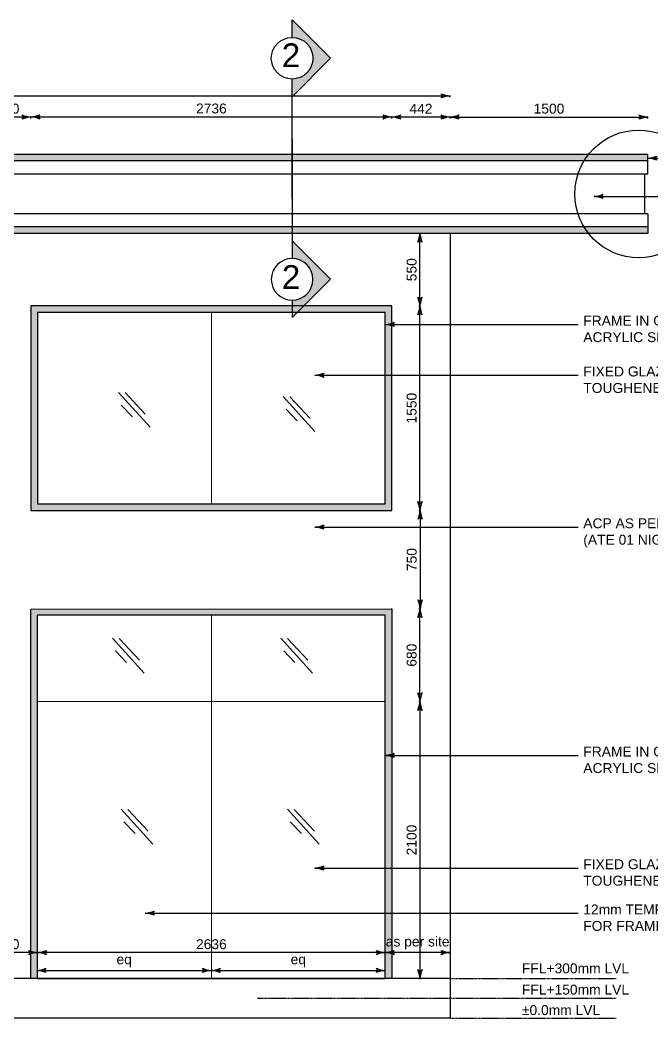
# Model space of a CAD drawing. Header units: millimetres. Extents: x 68727 to 319899, y -4876 to 265722.
# Drawn here: x 281363 to 286156, y 70930 to 78500 of the extents above; entities that cross this region are included whole.
import ezdxf

# ---------------------------------------------------------------- set-up
doc = ezdxf.new("R2010")
doc.units = ezdxf.units.MM
doc.linetypes.add('CENTER2', pattern=[1.125, 0.75, -0.125, 0.125, -0.125])
doc.linetypes.add('DASHED2', pattern=[0.375, 0.25, -0.125])
for name, color, linetype in [('beam', 1, 'DASHED2'), ('GRID', 251, 'Continuous'), ('hatch', 9, 'Continuous'), ('POLY', 6, 'Continuous'), ('TEXT', 2, 'Continuous'), ('TEXTS', 1, 'Continuous')]:
    doc.layers.add(name, color=color, linetype=linetype)
for name, color, linetype, lineweight in [('DIMENTIONS', 7, 'Continuous', 25), ('HACH', 252, 'Continuous', 13), ('HAT', 9, 'Continuous', 13), ('SECTIONS', 10, 'Continuous', 25), ('wall', 5, 'Continuous', 30), ('Walls', 2, 'Continuous', 30)]:
    doc.layers.add(name, color=color, linetype=linetype, lineweight=lineweight)
doc.styles.add('2010 G', font='times.ttf')
doc.styles.get("Standard").update_dxf_attribs({"font": 'arial.ttf'})
doc.dimstyles.new('SC-25', dxfattribs={"dimtxt": 75, "dimasz": 0.4, "dimexe": 1, "dimexo": 100, "dimgap": 25, "dimtad": 1, "dimdec": 0, "dimzin": 0, "dimdsep": 46, "dimtxsty": 'Standard', "dimblk1": 'A1', "dimblk2": 'A1', "dimsah": 1, "dimcen": 0.09, "dimdle": 3, "dimclrd": 1, "dimclre": 1, "dimclrt": 1, "dimadec": 0, "dimazin": 0, "dimtfac": 1, "dimtdec": 0, "dimtofl": 0, "dimtmove": 0, "dimatfit": 2, "dimldrblk": 'A1', "dimfxl": 10, "dimfxlon": 1, "dimtolj": 1, "dimtzin": 0, "dimarcsym": 0})

# ---------------------------------------------------------------- blocks, each defined once
blk = doc.blocks.new('A1')
at = {"layer": 'wall', "color": 1}
for p, q in [((-138, 0), (-167, 40)), ((-167, -40), (-138, 0))]:
    blk.add_line(p, q, dxfattribs=at)
for centre, start, end in [((53, 586), 248, 264.8035), ((53, -586), 95.1965, 112)]:
    blk.add_arc(centre, 589, start, end, dxfattribs=at)
blk = doc.blocks.new('*D908')
at = {"layer": 'Defpoints', "color": 0, "transparency": 16777216}
for p in [(284132.8, 71426.7), (284132.8, 71230.4), (284624.4, 71230.4)]:
    blk.add_point(p, dxfattribs=at)
at = {"layer": 'DIMENTIONS', "color": 1, "lineweight": -2, "transparency": 16777216}
for p, q in [((284132.8, 71416.7), (284132.8, 71427.7)), ((284624, 71426.7), (284133.2, 71426.7)), ((284624.4, 71416.7), (284624.4, 71427.7))]:
    blk.add_line(p, q, dxfattribs=at)
at = {"layer": 'DIMENTIONS', "color": 1, "lineweight": -2, "transparency": 16777216, "xscale": 0.4, "yscale": 0.4, "zscale": 0.4, "rotation": 180}
blk.add_blockref('A1', (284132.8, 71426.7), dxfattribs=at)
at = {"layer": 'DIMENTIONS', "color": 1, "lineweight": -2, "transparency": 16777216, "xscale": 0.4, "yscale": 0.4, "zscale": 0.4}
blk.add_blockref('A1', (284624.4, 71426.7), dxfattribs=at)
at = {"layer": 'DIMENTIONS', "color": 1, "transparency": 16777216, "insert": (284378.6, 71499.6), "char_height": 75, "attachment_point": 5}
blk.add_mtext('\\A1;as per site', dxfattribs=at)
blk = doc.blocks.new('*D909')
at = {"layer": 'Defpoints', "color": 0, "transparency": 16777216}
for p in [(281496.8, 71426.7), (281496.8, 71230.4), (284132.8, 71230.4)]:
    blk.add_point(p, dxfattribs=at)
at = {"layer": 'DIMENTIONS', "color": 1, "lineweight": -2, "transparency": 16777216}
for p, q in [((281496.8, 71416.7), (281496.8, 71427.7)), ((284132.4, 71426.7), (281497.2, 71426.7)), ((284132.8, 71416.7), (284132.8, 71427.7))]:
    blk.add_line(p, q, dxfattribs=at)
at = {"layer": 'DIMENTIONS', "color": 1, "lineweight": -2, "transparency": 16777216, "xscale": 0.4, "yscale": 0.4, "zscale": 0.4, "rotation": 180}
blk.add_blockref('A1', (281496.8, 71426.7), dxfattribs=at)
at = {"layer": 'DIMENTIONS', "color": 1, "lineweight": -2, "transparency": 16777216, "xscale": 0.4, "yscale": 0.4, "zscale": 0.4}
blk.add_blockref('A1', (284132.8, 71426.7), dxfattribs=at)
at = {"layer": 'DIMENTIONS', "color": 1, "transparency": 16777216, "insert": (282814.8, 71490), "char_height": 75, "attachment_point": 5}
blk.add_mtext('\\A1;2636', dxfattribs=at)
blk = doc.blocks.new('*D910')
at = {"layer": 'Defpoints', "color": 0, "transparency": 16777216}
for p in [(281046.8, 71426.7), (281046.8, 71230.4), (281496.8, 71230.4)]:
    blk.add_point(p, dxfattribs=at)
at = {"layer": 'DIMENTIONS', "color": 1, "lineweight": -2, "transparency": 16777216}
for p, q in [((281046.8, 71416.7), (281046.8, 71427.7)), ((281496.4, 71426.7), (281047.2, 71426.7)), ((281496.8, 71416.7), (281496.8, 71427.7))]:
    blk.add_line(p, q, dxfattribs=at)
at = {"layer": 'DIMENTIONS', "color": 1, "lineweight": -2, "transparency": 16777216, "xscale": 0.4, "yscale": 0.4, "zscale": 0.4, "rotation": 180}
blk.add_blockref('A1', (281046.8, 71426.7), dxfattribs=at)
at = {"layer": 'DIMENTIONS', "color": 1, "lineweight": -2, "transparency": 16777216, "xscale": 0.4, "yscale": 0.4, "zscale": 0.4}
blk.add_blockref('A1', (281496.8, 71426.7), dxfattribs=at)
at = {"layer": 'DIMENTIONS', "color": 1, "transparency": 16777216, "insert": (281271.8, 71490), "char_height": 75, "attachment_point": 5}
blk.add_mtext('\\A1;450', dxfattribs=at)
blk = doc.blocks.new('*D916')
at = {"layer": 'Defpoints', "color": 0, "transparency": 16777216}
for p in [(283999.4, 74034.2), (284396.3, 74034.2), (283999.5, 73330.4)]:
    blk.add_point(p, dxfattribs=at)
at = {"layer": 'DIMENTIONS', "color": 1, "lineweight": -2, "transparency": 16777216}
for p, q in [((284386.3, 74034.2), (284397.3, 74034.2)), ((284396.3, 73330.8), (284396.3, 74033.8)), ((284386.3, 73330.4), (284397.3, 73330.4))]:
    blk.add_line(p, q, dxfattribs=at)
at = {"layer": 'DIMENTIONS', "color": 1, "lineweight": -2, "transparency": 16777216, "xscale": 0.4, "yscale": 0.4, "zscale": 0.4}
for p, rotation in [((284396.3, 74034.2), 90), ((284396.3, 73330.4), 270)]:
    blk.add_blockref('A1', p, dxfattribs=dict(at, rotation=rotation))
at = {"layer": 'DIMENTIONS', "color": 1, "transparency": 16777216, "insert": (284333.1, 73682.3), "char_height": 75, "attachment_point": 5, "rotation": 90}
blk.add_mtext('\\A1;680', dxfattribs=at)
blk = doc.blocks.new('*D917')
at = {"layer": 'Defpoints', "color": 0, "transparency": 16777216}
for p in [(283940.3, 73330.4), (283940.3, 71230.4), (284396.3, 71230.4)]:
    blk.add_point(p, dxfattribs=at)
at = {"layer": 'DIMENTIONS', "color": 1, "lineweight": -2, "transparency": 16777216}
for p, q in [((284386.3, 73330.4), (284397.3, 73330.4)), ((284396.3, 73330), (284396.3, 71230.8)), ((284386.3, 71230.4), (284397.3, 71230.4))]:
    blk.add_line(p, q, dxfattribs=at)
at = {"layer": 'DIMENTIONS', "color": 1, "lineweight": -2, "transparency": 16777216, "xscale": 0.4, "yscale": 0.4, "zscale": 0.4}
for p, rotation in [((284396.3, 73330.4), 90), ((284396.3, 71230.4), 270)]:
    blk.add_blockref('A1', p, dxfattribs=dict(at, rotation=rotation))
at = {"layer": 'DIMENTIONS', "color": 1, "transparency": 16777216, "insert": (284333.1, 72280.4), "char_height": 75, "attachment_point": 5, "rotation": 90}
blk.add_mtext('\\A1;2100', dxfattribs=at)
blk = doc.blocks.new('*D918')
at = {"layer": 'Defpoints', "color": 0, "transparency": 16777216}
for p in [(284182.8, 76330.4), (284396.3, 76330.4), (284182.8, 74780.4)]:
    blk.add_point(p, dxfattribs=at)
at = {"layer": 'DIMENTIONS', "color": 1, "lineweight": -2, "transparency": 16777216}
for p, q in [((284386.3, 76330.4), (284397.3, 76330.4)), ((284396.3, 74780.8), (284396.3, 76330)), ((284386.3, 74780.4), (284397.3, 74780.4))]:
    blk.add_line(p, q, dxfattribs=at)
at = {"layer": 'DIMENTIONS', "color": 1, "lineweight": -2, "transparency": 16777216, "xscale": 0.4, "yscale": 0.4, "zscale": 0.4}
for p, rotation in [((284396.3, 76330.4), 90), ((284396.3, 74780.4), 270)]:
    blk.add_blockref('A1', p, dxfattribs=dict(at, rotation=rotation))
at = {"layer": 'DIMENTIONS', "color": 1, "transparency": 16777216, "insert": (284333.1, 75555.4), "char_height": 75, "attachment_point": 5, "rotation": 90}
blk.add_mtext('\\A1;1550', dxfattribs=at)
blk = doc.blocks.new('*D919')
at = {"layer": 'Defpoints', "color": 0, "transparency": 16777216}
for p in [(284182.8, 76880.4), (284396.3, 76880.4), (284182.8, 76330.4)]:
    blk.add_point(p, dxfattribs=at)
at = {"layer": 'DIMENTIONS', "color": 1, "lineweight": -2, "transparency": 16777216}
for p, q in [((284386.3, 76880.4), (284397.3, 76880.4)), ((284396.3, 76330.8), (284396.3, 76880)), ((284386.3, 76330.4), (284397.3, 76330.4))]:
    blk.add_line(p, q, dxfattribs=at)
at = {"layer": 'DIMENTIONS', "color": 1, "lineweight": -2, "transparency": 16777216, "xscale": 0.4, "yscale": 0.4, "zscale": 0.4}
for p, rotation in [((284396.3, 76880.4), 90), ((284396.3, 76330.4), 270)]:
    blk.add_blockref('A1', p, dxfattribs=dict(at, rotation=rotation))
at = {"layer": 'DIMENTIONS', "color": 1, "transparency": 16777216, "insert": (284333.1, 76605.4), "char_height": 75, "attachment_point": 5, "rotation": 90}
blk.add_mtext('\\A1;550', dxfattribs=at)
blk = doc.blocks.new('*D920')
at = {"layer": 'Defpoints', "color": 0, "transparency": 16777216}
for p in [(284182.8, 77763.3), (284182.8, 76331.6), (284624.4, 76331.6)]:
    blk.add_point(p, dxfattribs=at)
at = {"layer": 'DIMENTIONS', "color": 1, "lineweight": -2, "transparency": 16777216}
for p, q in [((284182.8, 77753.3), (284182.8, 77764.3)), ((284624, 77763.3), (284183.2, 77763.3)), ((284624.4, 77753.3), (284624.4, 77764.3))]:
    blk.add_line(p, q, dxfattribs=at)
at = {"layer": 'DIMENTIONS', "color": 1, "lineweight": -2, "transparency": 16777216, "xscale": 0.4, "yscale": 0.4, "zscale": 0.4, "rotation": 180}
blk.add_blockref('A1', (284182.8, 77763.3), dxfattribs=at)
at = {"layer": 'DIMENTIONS', "color": 1, "lineweight": -2, "transparency": 16777216, "xscale": 0.4, "yscale": 0.4, "zscale": 0.4}
blk.add_blockref('A1', (284624.4, 77763.3), dxfattribs=at)
at = {"layer": 'DIMENTIONS', "color": 1, "transparency": 16777216, "insert": (284403.6, 77825.9), "char_height": 75, "attachment_point": 5}
blk.add_mtext('\\A1;442', dxfattribs=at)
blk = doc.blocks.new('*D921')
at = {"layer": 'Defpoints', "color": 0, "transparency": 16777216}
for p in [(281096.8, 77763.3), (281096.8, 76330.4), (281446.8, 76330.4)]:
    blk.add_point(p, dxfattribs=at)
at = {"layer": 'DIMENTIONS', "color": 1, "lineweight": -2, "transparency": 16777216}
for p, q in [((281096.8, 77753.3), (281096.8, 77764.3)), ((281446.4, 77763.3), (281097.2, 77763.3)), ((281446.8, 77753.3), (281446.8, 77764.3))]:
    blk.add_line(p, q, dxfattribs=at)
at = {"layer": 'DIMENTIONS', "color": 1, "lineweight": -2, "transparency": 16777216, "xscale": 0.4, "yscale": 0.4, "zscale": 0.4, "rotation": 180}
blk.add_blockref('A1', (281096.8, 77763.3), dxfattribs=at)
at = {"layer": 'DIMENTIONS', "color": 1, "lineweight": -2, "transparency": 16777216, "xscale": 0.4, "yscale": 0.4, "zscale": 0.4}
blk.add_blockref('A1', (281446.8, 77763.3), dxfattribs=at)
at = {"layer": 'DIMENTIONS', "color": 1, "transparency": 16777216, "insert": (281271.8, 77826.6), "char_height": 75, "attachment_point": 5}
blk.add_mtext('\\A1;350', dxfattribs=at)
blk = doc.blocks.new('*D928')
at = {"layer": 'Defpoints', "color": 0, "transparency": 16777216}
for p in [(284624.4, 77924), (269698.1, 77480.4), (284624.4, 76880.4)]:
    blk.add_point(p, dxfattribs=at)
at = {"layer": 'DIMENTIONS', "color": 1, "lineweight": -2, "transparency": 16777216}
for p, q in [((269698.1, 77914), (269698.1, 77925)), ((269698.5, 77924), (284624, 77924)), ((284624.4, 77914), (284624.4, 77925))]:
    blk.add_line(p, q, dxfattribs=at)
at = {"layer": 'DIMENTIONS', "color": 1, "lineweight": -2, "transparency": 16777216, "xscale": 0.4, "yscale": 0.4, "zscale": 0.4, "rotation": 180}
blk.add_blockref('A1', (269698.1, 77924), dxfattribs=at)
at = {"layer": 'DIMENTIONS', "color": 1, "lineweight": -2, "transparency": 16777216, "xscale": 0.4, "yscale": 0.4, "zscale": 0.4}
blk.add_blockref('A1', (284624.4, 77924), dxfattribs=at)
at = {"layer": 'DIMENTIONS', "color": 1, "transparency": 16777216, "insert": (277161.3, 77987.3), "char_height": 75, "attachment_point": 5}
blk.add_mtext('\\A1;14926', dxfattribs=at)
blk = doc.blocks.new('*D936')
at = {"layer": 'Defpoints', "color": 0, "transparency": 16777216}
for p in [(282814.8, 71426.7), (284132.8, 71291.5), (284132.8, 71230.4)]:
    blk.add_point(p, dxfattribs=at)
at = {"layer": 'DIMENTIONS', "color": 1, "lineweight": -2, "transparency": 16777216}
for p, q in [((282814.8, 71301.5), (282814.8, 71290.5)), ((282815.2, 71291.5), (284132.4, 71291.5)), ((284132.8, 71291.5), (284132.8, 71292.5))]:
    blk.add_line(p, q, dxfattribs=at)
at = {"layer": 'DIMENTIONS', "color": 1, "lineweight": -2, "transparency": 16777216, "xscale": 0.4, "yscale": 0.4, "zscale": 0.4, "rotation": 180}
blk.add_blockref('A1', (282814.8, 71291.5), dxfattribs=at)
at = {"layer": 'DIMENTIONS', "color": 1, "lineweight": -2, "transparency": 16777216, "xscale": 0.4, "yscale": 0.4, "zscale": 0.4}
blk.add_blockref('A1', (284132.8, 71291.5), dxfattribs=at)
at = {"layer": 'DIMENTIONS', "color": 1, "transparency": 16777216, "insert": (283473.8, 71364.4), "char_height": 75, "attachment_point": 5}
blk.add_mtext('\\A1;eq', dxfattribs=at)
blk = doc.blocks.new('*D937')
at = {"layer": 'Defpoints', "color": 0, "transparency": 16777216}
for p in [(282814.8, 71426.7), (281492.7, 71230.4), (282814.8, 71291.5)]:
    blk.add_point(p, dxfattribs=at)
at = {"layer": 'DIMENTIONS', "color": 1, "lineweight": -2, "transparency": 16777216}
for p, q in [((281492.7, 71291.5), (281492.7, 71292.5)), ((281493.1, 71291.5), (282814.4, 71291.5)), ((282814.8, 71301.5), (282814.8, 71290.5))]:
    blk.add_line(p, q, dxfattribs=at)
at = {"layer": 'DIMENTIONS', "color": 1, "lineweight": -2, "transparency": 16777216, "xscale": 0.4, "yscale": 0.4, "zscale": 0.4, "rotation": 180}
blk.add_blockref('A1', (281492.7, 71291.5), dxfattribs=at)
at = {"layer": 'DIMENTIONS', "color": 1, "lineweight": -2, "transparency": 16777216, "xscale": 0.4, "yscale": 0.4, "zscale": 0.4}
blk.add_blockref('A1', (282814.8, 71291.5), dxfattribs=at)
at = {"layer": 'DIMENTIONS', "color": 1, "transparency": 16777216, "insert": (282153.7, 71364.4), "char_height": 75, "attachment_point": 5}
blk.add_mtext('\\A1;eq', dxfattribs=at)
blk = doc.blocks.new('*D938')
at = {"layer": 'Defpoints', "color": 0, "transparency": 16777216}
for p in [(284070.6, 74780.4), (284071.7, 74034.3), (284397.3, 74034.3)]:
    blk.add_point(p, dxfattribs=at)
at = {"layer": 'DIMENTIONS', "color": 1, "lineweight": -2, "transparency": 16777216}
for p, q in [((284387.3, 74780.4), (284398.3, 74780.4)), ((284397.3, 74780), (284397.3, 74034.7)), ((284387.3, 74034.3), (284398.3, 74034.3))]:
    blk.add_line(p, q, dxfattribs=at)
at = {"layer": 'DIMENTIONS', "color": 1, "lineweight": -2, "transparency": 16777216, "xscale": 0.4, "yscale": 0.4, "zscale": 0.4}
for p, rotation in [((284397.3, 74780.4), 90), ((284397.3, 74034.3), 270)]:
    blk.add_blockref('A1', p, dxfattribs=dict(at, rotation=rotation))
at = {"layer": 'DIMENTIONS', "color": 1, "transparency": 16777216, "insert": (284334.1, 74407.3), "char_height": 75, "attachment_point": 5, "rotation": 90}
blk.add_mtext('\\A1;750', dxfattribs=at)
blk = doc.blocks.new('SECL')
at = {"layer": 'Walls', "linetype": 'Continuous'}
blk.add_hatch(color=252, dxfattribs=at).paths.add_polyline_path([(144.9, -140.4), (0, -285.3), (0, -219.4, 0.414214), (79, -140.4, 0.414214), (0, -61.3), (0, 4.6)])
at = {"layer": 'beam', "color": 1, "linetype": 'Continuous', "ltscale": 0.5}
blk.add_lwpolyline([(0, -61.3), (0, 4.6), (145, -140.7), (0, -286.5), (0, -219.4)], dxfattribs=at)
at = {"layer": 'Walls', "color": 1, "linetype": 'Continuous'}
blk.add_line((0, -672.4), (0, -219.4), dxfattribs=at)
blk.add_circle((0, -140.4), 79, dxfattribs=at)
blk = doc.blocks.new('*D954')
at = {"color": 1, "lineweight": -2, "transparency": 16777216}
for p, q in [((281446.8, 77754.3), (281446.8, 77765.3)), ((281447.2, 77764.3), (284182.4, 77764.3)), ((284182.8, 77754.3), (284182.8, 77765.3))]:
    blk.add_line(p, q, dxfattribs=at)
at = {"layer": 'Defpoints', "color": 0, "transparency": 16777216}
for p in [(284182.8, 77764.3), (281446.8, 76330.4), (284182.8, 76330.4)]:
    blk.add_point(p, dxfattribs=at)
at = {"color": 1, "lineweight": -2, "transparency": 16777216, "xscale": 0.4, "yscale": 0.4, "zscale": 0.4, "rotation": 180}
blk.add_blockref('A1', (281446.8, 77764.3), dxfattribs=at)
at = {"color": 1, "lineweight": -2, "transparency": 16777216, "xscale": 0.4, "yscale": 0.4, "zscale": 0.4}
blk.add_blockref('A1', (284182.8, 77764.3), dxfattribs=at)
at = {"color": 1, "transparency": 16777216, "insert": (282814.8, 77827.6), "char_height": 75, "attachment_point": 5}
blk.add_mtext('\\A1;2736', dxfattribs=at)
blk = doc.blocks.new('*D956')
at = {"color": 1, "lineweight": -2, "transparency": 16777216}
for p, q in [((284624.4, 77753.3), (284624.4, 77764.3)), ((284624.8, 77763.3), (286124, 77763.3)), ((286124.4, 77753.3), (286124.4, 77764.3))]:
    blk.add_line(p, q, dxfattribs=at)
at = {"layer": 'Defpoints', "color": 0, "transparency": 16777216}
for p in [(286124.4, 77763.3), (284624.4, 76880.4), (286124.4, 76880.4)]:
    blk.add_point(p, dxfattribs=at)
at = {"color": 1, "lineweight": -2, "transparency": 16777216, "xscale": 0.4, "yscale": 0.4, "zscale": 0.4, "rotation": 180}
blk.add_blockref('A1', (284624.4, 77763.3), dxfattribs=at)
at = {"color": 1, "lineweight": -2, "transparency": 16777216, "xscale": 0.4, "yscale": 0.4, "zscale": 0.4}
blk.add_blockref('A1', (286124.4, 77763.3), dxfattribs=at)
at = {"color": 1, "transparency": 16777216, "insert": (285374.4, 77826.6), "char_height": 75, "attachment_point": 5}
blk.add_mtext('\\A1;1500', dxfattribs=at)

msp = doc.modelspace()

# ---------------------------------------------------------------- hatches: boundary and pattern name
at = {"layer": 'HACH'}
h = msp.add_hatch(color=256, dxfattribs=at)
h.dxf.hatch_style = 1
h.paths.add_polyline_path([(286124.4, 76930.4), (269698.1, 76930.4), (269698.1, 76880.4), (286124.4, 76880.4)])
h.paths.add_polyline_path([(286124.4, 77480.4), (269698.1, 77480.4), (269698.1, 77430.4), (286124.4, 77430.4)])
h = msp.add_hatch(color=256, dxfattribs=at)
h.dxf.hatch_style = 1
h.paths.add_polyline_path([(284182.8, 74780.4), (284182.8, 76330.4), (281446.8, 76330.4), (281446.8, 74780.4)])
h.paths.add_polyline_path([(281496.8, 76280.4), (281496.8, 74830.4), (284132.8, 74830.4), (284132.8, 76280.4)], flags=16)
h = msp.add_hatch(color=256, dxfattribs=at)
h.dxf.hatch_style = 1
h.paths.add_polyline_path([(277642.7, 74034.5), (274914.8, 74030.3, 0.413766), (274910.8, 74026.3), (274910.8, 71230.4), (274956.7, 71230.4), (274956.7, 73980.4, -0.414214), (274960.8, 73984.4), (277596.8, 73984.4), (277596.8, 71230.4), (277646.8, 71230.4), (277646.8, 74030.4, 0.414661)])
h.paths.add_polyline_path([(281092.7, 74034.5), (278000.8, 74030.3, 0.41382), (277996.8, 74026.3), (277996.8, 71230.4), (278046.8, 71230.4), (278046.8, 73984.4), (281046.8, 73984.4), (281046.8, 73984.4), (281046.8, 71230.4), (281096.8, 71230.4), (281096.8, 74030.4, 0.414607)])
h.paths.add_polyline_path([(284178.7, 74034.5), (281450.8, 74030.3, 0.413766), (281446.8, 74026.3), (281446.8, 71230.4), (281492.7, 71230.4), (281492.7, 73980.4, -0.414214), (281496.8, 73984.4), (284132.8, 73984.4), (284132.8, 71230.4), (284182.8, 71230.4), (284182.8, 74030.4, 0.414661)])
h.paths.add_polyline_path([(274406, 74034.4), (271152.2, 74034.4, 0.414214), (271148.1, 74030.4), (271148.1, 71230.4), (271198.1, 71230.4), (271198.1, 73984.4), (274360.1, 73984.4), (274360.1, 71230.4), (274410.1, 71230.4), (274410.1, 74030.4, 0.414214)])

# ---------------------------------------------------------------- linework, layer by layer
for p, q in [((286124.4, 77330.4), (269698.1, 77330.4)), ((286124.4, 77030.4), (269698.1, 77030.4)), ((284624.4, 76880.4), (284624.4, 71230.4)), ((284624.4, 71230.4), (274358.9, 71230.4))]:
    msp.add_line(p, q)
for points in [[(286124.4, 77330.4), (286124.4, 77480.4), (269698.1, 77480.4), (269698.1, 77330.4)], [(286099.4, 77330.4), (286099.4, 77030.4)], [(286124.4, 77030.4), (286124.4, 76880.4), (269698.1, 76880.4), (269698.1, 77030.4)], [(284624.4, 71230.4), (284624.4, 70930.4), (270598.1, 70930.4), (270598.1, 71230.4)]]:
    msp.add_lwpolyline(points)
at = {"color": 3}
msp.add_circle((286054, 77180.4), 483.8, dxfattribs=at)
at = {"layer": 'GRID', "color": 5, "linetype": 'CENTER2'}
for points in [[(284624.4, 71230.4), (285883, 71230.4)], [(283163.9, 71080.4), (285883, 71080.4)], [(284624.4, 70930.4), (285883, 70930.4)]]:
    msp.add_lwpolyline(points, dxfattribs=at)
at = {"layer": 'HACH'}
for points in [[(281496.8, 76280.4), (284132.8, 76280.4)], [(282814.8, 74830.4), (282814.8, 76280.4)], [(282814.8, 71230.4), (282814.8, 73984.4)], [(281492.7, 73330.4), (284132.8, 73330.4)]]:
    msp.add_lwpolyline(points, dxfattribs=at)
at = {"layer": 'hatch'}
for points in [[(282109.4, 75674.9), (282349.7, 75410.4)], [(282160.6, 75673.7), (282313.9, 75509.6)], [(283358.4, 75643.7), (283598.7, 75379.1)], [(283409.6, 75642.5), (283563, 75478.3)], [(282131.7, 75579.3), (282216.8, 75490.1)], [(283380.8, 75548.1), (283465.8, 75458.8)], [(282064.6, 73810.8), (282304.9, 73546.2)], [(282115.8, 73809.5), (282269.2, 73645.4)], [(283341, 73810.8), (283581.2, 73546.2)], [(283392.1, 73809.5), (283545.5, 73645.4)], [(282087, 73715.1), (282172, 73625.9)], [(283363.3, 73715.1), (283448.4, 73625.9)], [(282129.8, 72513.9), (282370, 72249.3)], [(282180.9, 72512.6), (282334.3, 72348.5)], [(283390.8, 72513.9), (283631.1, 72249.3)], [(283442, 72512.6), (283595.3, 72348.5)], [(282152.1, 72418.2), (282237.2, 72329)], [(283413.1, 72418.2), (283498.2, 72329)]]:
    msp.add_lwpolyline(points, dxfattribs=at)
at = {"layer": 'POLY'}
for p, q in [((286124.4, 77430.4), (269698.1, 77430.4)), ((286124.4, 76930.4), (269698.1, 76930.4))]:
    msp.add_line(p, q, dxfattribs=at)
msp.add_lwpolyline([(284182.8, 76880.4), (281446.8, 76880.4)], dxfattribs=at)
for points in [[(281446.8, 76330.4), (281446.8, 74780.4), (284182.8, 74780.4), (284182.8, 76330.4)], [(281496.8, 76280.4), (281496.8, 74830.4), (284132.8, 74830.4), (284132.8, 76280.4)]]:
    msp.add_lwpolyline(points, close=True, dxfattribs=at)
msp.add_lwpolyline([(281446.8, 71230.4), (281446.8, 74026.3, -0.413766), (281450.8, 74030.3), (284178.7, 74034.5, -0.414661), (284182.8, 74030.4), (284182.8, 71230.4)], format="xyb", dxfattribs=at)
msp.add_lwpolyline([(284132.8, 71230.4), (284132.8, 73984.4), (281496.8, 73984.4, 0.414214), (281492.7, 73980.4), (281492.7, 71230.4)], format="xyb", close=True, dxfattribs=at)

# ---------------------------------------------------------------- block references
at = {"layer": 'HAT', "color": 252, "xscale": 2, "yscale": 2, "zscale": 2}
msp.add_blockref('SECL', (283426.9, 78490.3), dxfattribs=at)
at = {"layer": 'HAT', "color": 252, "xscale": -2, "yscale": 2, "zscale": 2, "rotation": 180}
msp.add_blockref('SECL', (283426.9, 76251.5), dxfattribs=at)

# ---------------------------------------------------------------- texts
at = {"layer": 'TEXT', "color": 3, "char_height": 180, "width": 2763.865, "attachment_point": 7, "style": '2010 G'}
for insert in [(283348.8, 78142), (283348.8, 76460)]:
    msp.add_mtext('{\\fArial|b0|i0|c0|p34;2}', dxfattribs=dict(at, insert=insert))
at = {"layer": 'TEXTS', "linetype": 'Continuous', "lineweight": 25, "char_height": 75, "attachment_point": 1, "rotation": 360}
for s, width, insert in [('FRAME IN GOLDEN ACRYLIC SHEET', 1370.22, (285634.5, 76256.6)), ('FIXED GLAZING IN 5mm TINTED TOUGHENED GLASS', 1625.104, (285634.5, 75871.2)), ('ACP AS PER SELECTION\\P(ATE 01 NIGHT GREY SAND)', 1625.104, (285634.5, 74720.1)), ('FRAME IN GOLDEN ACRYLIC SHEET', 1370.22, (285634.5, 72988.7)), ('FIXED GLAZING IN 5mm TINTED TOUGHENED GLASS', 1625.104, (285634.5, 72134.3)), ('12mm TEMPERED GLASS FOR FRAMLESS DOOR ', 1370.22, (285634.5, 71791.6)), ('FFL+300mm LVL', 1399.265, (285169.1, 71344.8)), ('FFL+150mm LVL', 1399.265, (285169.1, 71183.7)), ('%%P0.0mm LVL', 1399.265, (285169.1, 71028.2))]:
    msp.add_mtext_dynamic_manual_height_columns(s, width=width, gutter_width=12.5, heights=[0], dxfattribs=dict(at, insert=insert))

# ---------------------------------------------------------------- dimensions: what is measured, and where the dimension line sits
for base, p1, p2, picture, middle in [((284182.8, 77764.3), (281446.8, 76330.4), (284182.8, 76330.4), '*D954', (282814.8, 77827.6)), ((286124.4, 77763.3), (284624.4, 76880.4), (286124.4, 76880.4), '*D956', (285374.4, 77826.6))]:
    dim = msp.add_linear_dim(base=base, p1=p1, p2=p2, dimstyle='SC-25')
    dim.commit()
    dim.dimension.update_dxf_attribs({"geometry": picture, "text_midpoint": middle})
at = {"layer": 'DIMENTIONS'}
for base, p1, p2, picture, middle in [((284624.4, 77924), (269698.1, 77480.4), (284624.4, 76880.4), '*D928', (277161.3, 77987.3)), ((284182.8, 77763.3), (284624.4, 76331.6), (284182.8, 76331.6), '*D920', (284403.6, 77825.9))]:
    dim = msp.add_linear_dim(base=base, p1=p1, p2=p2, dimstyle='SC-25', dxfattribs=at)
    dim.commit()
    dim.dimension.update_dxf_attribs({"geometry": picture, "text_midpoint": middle})
for base, p1, p2, picture, middle in [((281096.8, 77763.3), (281446.8, 76330.4), (281096.8, 76330.4), '*D921', (281271.8, 77826.6)), ((281046.8, 71426.7), (281496.8, 71230.4), (281046.8, 71230.4), '*D910', (281271.8, 71490)), ((281496.8, 71426.7), (284132.8, 71230.4), (281496.8, 71230.4), '*D909', (282814.8, 71490))]:
    dim = msp.add_linear_dim(base=base, p1=p1, p2=p2, dimstyle='SC-25', override={"dimtmove": 1}, dxfattribs=at)
    dim.commit()
    dim.dimension.update_dxf_attribs({"geometry": picture, "text_midpoint": middle})
for base, p1, p2, picture, middle in [((284396.3, 76880.4), (284182.8, 76330.4), (284182.8, 76880.4), '*D919', (284333.1, 76605.4)), ((284396.3, 76330.4), (284182.8, 74780.4), (284182.8, 76330.4), '*D918', (284333.1, 75555.4)), ((284396.3, 71230.4), (283940.3, 73330.4), (283940.3, 71230.4), '*D917', (284333.1, 72280.4))]:
    dim = msp.add_linear_dim(base=base, p1=p1, p2=p2, angle=90, dimstyle='SC-25', dxfattribs=at)
    dim.commit()
    dim.dimension.update_dxf_attribs({"geometry": picture, "text_midpoint": middle})
for base, p1, p2, text, picture, middle in [((284397.3, 74034.3), (284070.6, 74780.4), (284071.7, 74034.3), '750', '*D938', (284334.1, 74407.3)), ((284396.3, 74034.2), (283999.5, 73330.4), (283999.4, 74034.2), '680', '*D916', (284333.1, 73682.3))]:
    dim = msp.add_linear_dim(base=base, p1=p1, p2=p2, angle=90, text=text, dimstyle='SC-25', dxfattribs=at)
    dim.commit()
    dim.dimension.update_dxf_attribs({"geometry": picture, "text_midpoint": middle})
dim = msp.add_linear_dim(base=(284132.8, 71426.7), p1=(284624.4, 71230.4), p2=(284132.8, 71230.4), text='as per site', dimstyle='SC-25', dxfattribs=at)
dim.commit()
dim.dimension.update_dxf_attribs({"geometry": '*D908', "text_midpoint": (284378.6, 71426.7), "dimtype": 160})
for base, p1, p2, picture, middle in [((282814.8, 71291.5), (281492.7, 71230.4), (282814.8, 71426.7), '*D937', (282153.7, 71364.4)), ((284132.8, 71291.5), (282814.8, 71426.7), (284132.8, 71230.4), '*D936', (283473.8, 71364.4))]:
    dim = msp.add_linear_dim(base=base, p1=p1, p2=p2, text='eq', dimstyle='SC-25', dxfattribs=at)
    dim.commit()
    dim.dimension.update_dxf_attribs({"geometry": picture, "text_midpoint": middle})

# ---------------------------------------------------------------- leaders
at = {"layer": 'SECTIONS'}
for points in [[(286124.4, 77451.8), (286981.6, 77451.8)], [(285716.9, 77161.5), (286981.6, 77161.5)], [(284132.8, 76190.5), (285596.8, 76190.5)], [(283599.8, 75805.1), (285596.8, 75805.1)], [(283599.8, 74653.9), (285596.8, 74653.9)], [(284132.8, 72922.6), (285596.8, 72922.6)], [(283599.8, 72068.1), (285596.8, 72068.1)], [(282313.9, 71725.4), (285596.8, 71725.4)]]:
    msp.add_leader(points, dimstyle='SC-25', override={"dimgap": 25, "dimtad": 0}, dxfattribs=at)

doc.saveas('drawing.dxf')
